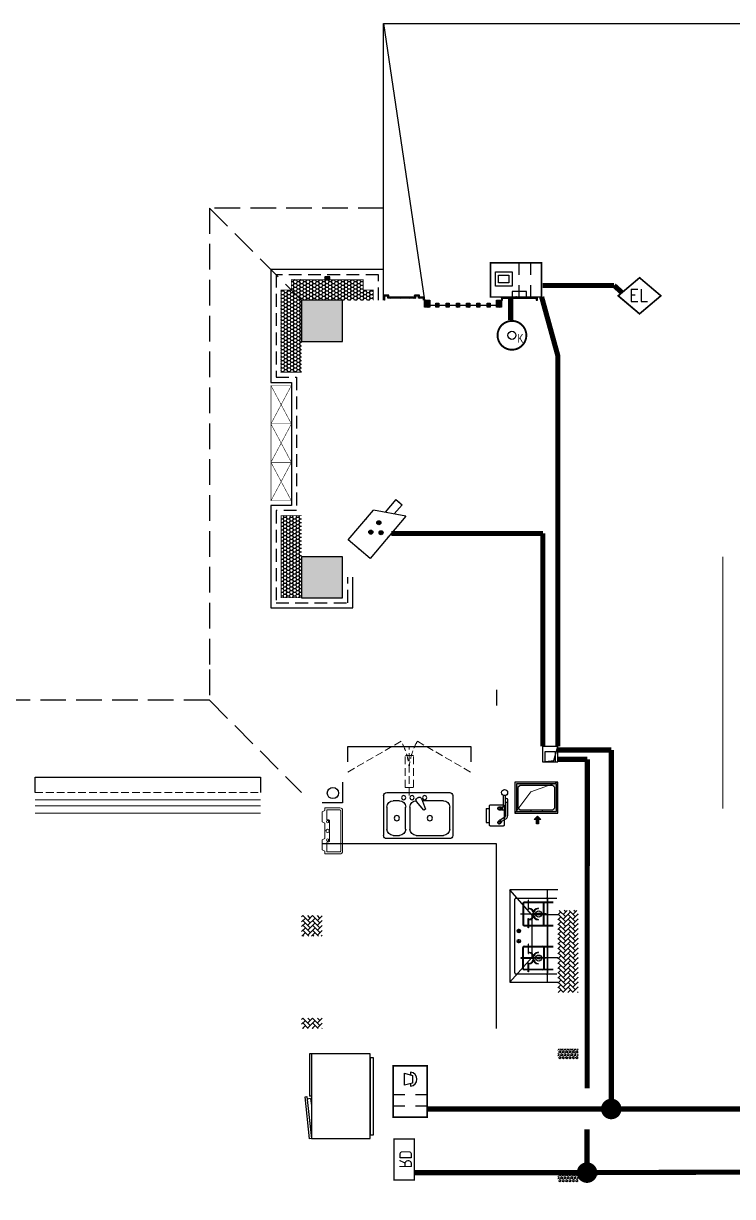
# Model space of a CAD drawing. Extents: x 3443499 to 7125205, y -1700016 to -264854.
# Drawn here: x 3526694 to 3533614, y -1042412 to -1030972 of the extents above; entities that cross this region are included whole.
import ezdxf
from ezdxf.enums import TextEntityAlignment as Align

# ---------------------------------------------------------------- set-up
doc = ezdxf.new("R2010")
doc.units = 0
doc.header["$LTSCALE"] = 1000
doc.header["$MEASUREMENT"] = 0
doc.linetypes.add('DASH', pattern=[0.35, 0.25, -0.1])
doc.linetypes.add('HIDDEN', pattern=[0.375, 0.25, -0.125])
doc.layers.get('0').update_dxf_attribs({"linetype": 'CONTINUOUS'})
for name, color, linetype in [('!!电气', 1, 'CONTINUOUS'), ('!校对', 2, 'CONTINUOUS'), ('A-EQPM-MECH', 191, 'CONTINUOUS'), ('AH-FURNITURE', 1, 'CONTINUOUS'), ('DIM-照明', 7, 'CONTINUOUS'), ('EQUIP-安防', 3, 'CONTINUOUS'), ('IP-bath&kitchen-JOHNSON', 4, 'CONTINUOUS'), ('LVTRY', 252, 'CONTINUOUS'), ('VPIPE-中水', 122, 'CONTINUOUS'), ('WIRE-安防', 4, 'CONTINUOUS'), ('WIRE-消防', 4, 'CONTINUOUS'), ('WIRE-照明', 2, 'CONTINUOUS'), ('WIRE-综合布线', 5, 'DASH'), ('保温', 6, 'CONTINUOUS'), ('修改标示', 212, 'CONTINUOUS'), ('卫生间', 6, 'CONTINUOUS'), ('建筑-排气道', 252, 'CONTINUOUS'), ('电气', 6, 'CONTINUOUS'), ('看线', 185, 'CONTINUOUS'), ('立面', 73, 'CONTINUOUS'), ('立面-看线', 251, 'CONTINUOUS'), ('设备', 253, 'CONTINUOUS'), ('铝合金', 144, 'CONTINUOUS')]:
    doc.layers.add(name, color=color, linetype=linetype)
for name, color, linetype, lineweight in [('EQUIP-消防', 3, 'CONTINUOUS', 20), ('PUB_HATCH', 8, 'CONTINUOUS', 9), ('STAIR', 252, 'CONTINUOUS', 20), ('WINDOW', 146, 'CONTINUOUS', 20), ('平面-栏杆', 56, 'CONTINUOUS', 15), ('平面-看线', 252, 'CONTINUOUS', 15), ('平面-空调室内机', 176, 'CONTINUOUS', 9), ('平面-空调预留孔', 252, 'CONTINUOUS', 15), ('立面-洞口示意', 252, 'CONTINUOUS', 13)]:
    doc.layers.add(name, color=color, linetype=linetype, lineweight=lineweight)
doc.styles.add('_TEL_DIM', font='SIMPLEX', dxfattribs={"width": 0.8, "height": 3.5, "bigfont": 'HZTXT'})
doc.styles.add('DIM_FONT', font='SIMPLEX', dxfattribs={"width": 0.7, "bigfont": 'GBCBIG'})
doc.styles.add('SM1', font='realsz.shx', dxfattribs={"width": 0.75, "bigfont": 'realhz.shx'})
doc.styles.get("Standard").update_dxf_attribs({"font": 'gbenor.shx', "bigfont": 'gbcbig.shx'})

# ---------------------------------------------------------------- blocks, each defined once
blk = doc.blocks.new('rtyg7uyhg')
at = {"layer": 'LVTRY'}
for p, q in [((193590, 45458), (193590, 45069)), ((194235, 45489), (193621, 45489)), ((193896, 45430), (193858, 45326)), ((193926, 45440), (193940, 45432)), ((194265, 45069), (194265, 45458)), ((193621, 45131), (193621, 45346)), ((193682, 45407), (193888, 45407)), ((193858, 45326), (193875, 45316)), ((193875, 45316), (193946, 45401)), ((194010, 45346), (194010, 45131)), ((194051, 45131), (194051, 45346)), ((194112, 45407), (194173, 45407)), ((194235, 45346), (194235, 45131)), ((193621, 45039), (194235, 45039)), ((193948, 45069), (193682, 45069)), ((194173, 45069), (194112, 45069))]:
    blk.add_line(p, q, dxfattribs=at)
for centre, radius in [((193866, 45438), 20.5), ((193989, 45438), 20.5), ((194071, 45438), 20.5), ((193815, 45238), 25.6), ((194137, 45238), 25.6)]:
    blk.add_circle(centre, radius, dxfattribs=at)
for centre, radius, start, end in [((193621, 45458), 30.7, 90, 180), ((193916, 45423), 20.5, 60, 159.4623), ((193930, 45414), 20.5, 320.5377, 60), ((194235, 45458), 30.7, 360, 90), ((193682, 45346), 61.4, 90, 180), ((193948, 45346), 61.4, 360, 90), ((194112, 45346), 61.4, 90, 180), ((194173, 45346), 61.4, 360, 90), ((193682, 45131), 61.4, 180, 270), ((193948, 45131), 61.4, 270, 360), ((194112, 45131), 61.4, 180, 270), ((194173, 45131), 61.4, 270, 360), ((193621, 45069), 30.7, 180, 270), ((194235, 45069), 30.7, 270, 360)]:
    blk.add_arc(centre, radius, start, end, dxfattribs=at)
at = {"layer": 'LVTRY', "style": 'DIM_FONT', "width": 0.8, "flags": 9}
for tag in ['YSIZE', 'XSIZE']:
    blk.add_attdef(tag, (193928, 45488), '', height=0.5, rotation=90, dxfattribs=at)
blk = doc.blocks.new('A-Kitchen-7')
at = {"layer": 'LVTRY'}
for p, q in [((-519, 780), (-7, 834)), ((-515, 756), (-519, 780)), ((-4, 811), (-515, 756)), ((515, 756), (-515, 756)), ((-515, 756), (-515, 40)), ((-486, 761), (-485, 756)), ((-29, 767), (-112, 756)), ((-29, 767), (-35, 806)), ((-7, 834), (-4, 811)), ((515, 780), (0, 780)), ((0, 756), (0, 780)), ((515, 756), (515, 780)), ((515, 40), (515, 756)), ((-515, 40), (515, 40))]:
    blk.add_line(p, q, dxfattribs=at)
blk.add_lwpolyline([(-469, 40), (-469, 0), (469, 0), (469, 40)], close=True, dxfattribs=at)
blk = doc.blocks.new('A$C60D053AF')
at = {"layer": 'AH-FURNITURE', "color": 8}
for p, q in [((233, -90), (128, -90)), ((233, -110), (128, -110)), ((193, -71), (328, -71)), ((193, -91), (328, -91)), ((342, -97), (370, -143)), ((356, -83), (384, -129)), ((245, -129), (245, -122)), ((265, -129), (265, -122)), ((255, -281), (255, -251)), ((255, -281), (393, -281)), ((393, -281), (393, -251))]:
    blk.add_line(p, q, dxfattribs=at)
for points in [[(170, -68, 1), (170, -94), (193, -94), (193, -68)], [(234, -251), (414, -251, 0.414214), (424, -241), (424, -111, 0.414214), (414, -101), (234, -101, 0.414214), (224, -111), (224, -241, 0.414214)], [(268, -122), (268, -107, 0.414214), (248, -87), (233, -87), (233, -113), (242, -113), (242, -122)], [(242, -152, 1), (268, -152), (268, -129), (242, -129)], [(384, -161, 1), (402, -143), (386, -127), (368, -145)]]:
    blk.add_lwpolyline(points, format="xyb", close=True, dxfattribs=at)
for centre, radius in [((100, -100), 30), ((255, -152), 15), ((255, -152), 10), ((393, -152), 15), ((393, -152), 10)]:
    blk.add_circle(centre, radius, dxfattribs=at)
for radius in [40, 20]:
    blk.add_arc((328, -111), radius, 45, 90, dxfattribs=at)
blk = doc.blocks.new('FRSDFDGDGDRGDR')
at = {"layer": '平面-空调预留孔', "color": 252}
for p, q in [((699612, 775044), (699612, 775441)), ((699619, 775448), (699746, 775448)), ((699746, 775448), (699746, 775355)), ((699720, 775342), (699720, 775143)), ((699727, 775349), (699740, 775349)), ((699727, 775136), (699740, 775136)), ((699746, 775130), (699746, 775037)), ((699746, 775037), (699619, 775037))]:
    blk.add_line(p, q, dxfattribs=at)
blk.add_lwpolyline([(699766, 775167), (699793, 775154), (699793, 775057), (699766, 775044), (699766, 775018), (699619, 775018, -0.414214), (699593, 775044), (699593, 775441, -0.414214), (699619, 775468), (699766, 775468), (699766, 775441), (699793, 775428), (699793, 775332), (699766, 775318)], format="xyb", close=True, dxfattribs=at)
for centre, radius in [((699740, 775332), 10.6), ((699740, 775243), 15.8), ((699740, 775154), 10.6)]:
    blk.add_circle(centre, radius, dxfattribs=at)
for centre, start, end in [((699619, 775441), 90, 180), ((699727, 775342), 90, 180), ((699740, 775355), 270, 360), ((699727, 775143), 180, 270), ((699740, 775130), 0, 90), ((699619, 775044), 180, 270)]:
    blk.add_arc(centre, 6.6, start, end, dxfattribs=at)
blk = doc.blocks.new('*U161')
h = blk.add_hatch(color=5)
h.set_gradient(color1=(0, 0, 255), rotation=180, tint=1)
h.paths.add_polyline_path([(0, 0), (-6.35, -6.35), (-6.35, -2.159), (-15, -2.159), (-15, 2.159), (-6.35, 2.159), (-6.35, 6.35)])
at = {"color": 0, "linetype": 'Continuous'}
blk.add_lwpolyline([(0, 0), (-6.35, -6.35), (-6.35, -2.159), (-15, -2.159), (-15, 2.159), (-6.35, 2.159), (-6.35, 6.35)], close=True, dxfattribs=at)
blk = doc.blocks.new('sgrsefv')
at = {"layer": 'PUB_HATCH'}
blk.add_hatch(color=252, dxfattribs=at).paths.add_polyline_path([(1112933, 840916), (1112933, 840646), (1113073, 840646), (1113073, 840661), (1112968, 840661), (1112948, 840681), (1112948, 840881), (1112968, 840901), (1113288, 840901), (1113308, 840881), (1113308, 840681), (1113288, 840661), (1113183, 840661), (1113183, 840646), (1113323, 840646), (1113323, 840916)])
at = {"layer": 'LVTRY', "color": 252}
for p, q in [((1113073, 840661), (1113073, 840646)), ((1113183, 840661), (1113183, 840646))]:
    blk.add_line(p, q, dxfattribs=at)
for points in [[(1112918, 840931), (1113338, 840931), (1113338, 840631), (1112918, 840631)], [(1112933, 840916), (1113323, 840916), (1113323, 840646), (1112933, 840646)], [(1113288, 840661), (1112968, 840661), (1112948, 840681), (1112948, 840881), (1112968, 840901), (1113288, 840901), (1113308, 840881), (1113308, 840681), (1113288, 840661)]]:
    blk.add_lwpolyline(points, close=True, dxfattribs=at)
at = {"layer": '立面-洞口示意', "color": 252}
blk.add_lwpolyline([(1112918, 840931), (1113182, 840837), (1113338, 840631)], dxfattribs=at)
at = {"layer": '建筑-排气道', "color": 252, "xscale": -5, "yscale": 5, "zscale": 5, "rotation": 270}
blk.add_blockref('*U161', (1113118, 840599), dxfattribs=at)
blk = doc.blocks.new('GDGDGDRGDG')
at = {"layer": 'IP-bath&kitchen-JOHNSON', "color": 8}
blk.add_lwpolyline([(500282, 526348), (500282, 526148), (500082, 526148)], dxfattribs=at)
at = {"layer": 'LVTRY', "color": 251}
for p, q in [((502128, 525056), (501912, 525298)), ((502382, 525298), (501912, 525298)), ((501912, 525298), (501912, 524398)), ((502282, 524398), (502282, 525298)), ((502382, 525056), (502128, 525056)), ((502128, 525056), (502128, 524640)), ((501912, 524398), (502128, 524640)), ((502128, 524640), (502382, 524640)), ((501912, 524398), (502382, 524398))]:
    blk.add_line(p, q, dxfattribs=at)
at = {"layer": 'LVTRY'}
for p, q in [((501972, 525218), (502372, 525218)), ((501962, 524488), (501962, 525208)), ((502042, 525168), (502042, 524958)), ((502047, 525168), (502047, 524958)), ((502337, 525178), (502052, 525178)), ((502337, 525173), (502052, 525173)), ((502093, 525198), (502093, 525108)), ((502097, 525198), (502093, 525198)), ((502093, 525108), (502097, 525108)), ((502097, 525108), (502097, 525198)), ((502242, 524958), (502242, 525168)), ((502247, 524958), (502247, 525168)), ((502282, 525208), (502282, 524488)), ((502022, 525066), (502150, 525066)), ((502022, 525061), (502022, 525066)), ((502150, 525061), (502022, 525061)), ((502093, 524928), (502093, 525018)), ((502093, 525018), (502097, 525018)), ((502097, 525018), (502097, 524928)), ((502267, 525066), (502140, 525066)), ((502140, 525066), (502140, 525061)), ((502140, 525061), (502267, 525061)), ((502150, 525066), (502150, 525061)), ((502267, 525061), (502267, 525066)), ((502282, 524640), (502282, 525056)), ((501983, 524898), (502022, 524898)), ((502002, 524879), (502002, 524918)), ((502052, 524953), (502337, 524953)), ((502052, 524948), (502337, 524948)), ((502097, 524928), (502093, 524928)), ((501983, 524798), (502022, 524798)), ((502002, 524779), (502002, 524818)), ((502093, 524768), (502093, 524678)), ((502097, 524768), (502093, 524768)), ((502097, 524678), (502097, 524768)), ((502042, 524528), (502042, 524738)), ((502047, 524528), (502047, 524738)), ((502052, 524748), (502337, 524748)), ((502052, 524743), (502337, 524743)), ((502093, 524678), (502097, 524678)), ((502242, 524738), (502242, 524528)), ((502247, 524738), (502247, 524528)), ((502150, 524636), (502022, 524636)), ((502022, 524636), (502022, 524631)), ((502022, 524631), (502150, 524631)), ((502093, 524498), (502093, 524588)), ((502093, 524588), (502097, 524588)), ((502097, 524588), (502097, 524498)), ((502140, 524631), (502140, 524636)), ((502140, 524636), (502267, 524636)), ((502267, 524631), (502140, 524631)), ((502150, 524631), (502150, 524636)), ((502267, 524636), (502267, 524631)), ((502372, 524478), (501972, 524478)), ((502337, 524523), (502052, 524523)), ((502337, 524518), (502052, 524518)), ((502097, 524498), (502093, 524498))]:
    blk.add_line(p, q, dxfattribs=at)
blk.add_lwpolyline([(501782, 523948), (501782, 525748), (500082, 525748)], dxfattribs=at)
for centre, radius in [((502195, 525063), 29.7), ((502195, 525063), 11.7), ((502002, 524898), 17), ((502002, 524798), 17), ((502195, 524633), 29.7), ((502195, 524633), 11.7)]:
    blk.add_circle(centre, radius, dxfattribs=at)
for centre, radius, start, end in [((501972, 525208), 10, 90, 180), ((502272, 525208), 10, 0, 90), ((502052, 525168), 10, 90, 180), ((502052, 525168), 5, 90, 180), ((502095, 525063), 56.7, 2.2742, 87.7258), ((502095, 525063), 52.2, 2.4704, 87.5296), ((502195, 525063), 56.7, 92.2742, 177.7258), ((502195, 525063), 52.2, 92.4704, 177.5296), ((502237, 525168), 10, 0, 90), ((502237, 525168), 5, 0, 90), ((502095, 525063), 56.7, 272.2742, 357.7258), ((502095, 525063), 52.2, 272.4704, 357.5296), ((502195, 525063), 56.7, 182.2742, 267.7258), ((502195, 525063), 52.2, 182.4704, 267.5296), ((502052, 524958), 10, 180, 270), ((502052, 524958), 5, 180, 270), ((502237, 524958), 5, 270, 0), ((502237, 524958), 10, 270, 0), ((502052, 524738), 10, 90, 180), ((502052, 524738), 5, 90, 180), ((502095, 524633), 56.7, 2.2742, 87.7258), ((502095, 524633), 52.2, 2.4704, 87.5296), ((502195, 524633), 56.7, 92.2742, 177.7258), ((502195, 524633), 52.2, 92.4704, 177.5296), ((502237, 524738), 10, 0, 90), ((502237, 524738), 5, 0, 90), ((502095, 524633), 56.7, 272.2742, 357.7258), ((502095, 524633), 52.2, 272.4704, 357.5296), ((502195, 524633), 56.7, 182.2742, 267.7258), ((502195, 524633), 52.2, 182.4704, 267.5296), ((501972, 524488), 10, 180, 270), ((502052, 524528), 10, 180, 270), ((502052, 524528), 5, 180, 270), ((502237, 524528), 5, 270, 0), ((502237, 524528), 10, 270, 0), ((502272, 524488), 10, 270, 0)]:
    blk.add_arc(centre, radius, start, end, dxfattribs=at)
at = {"xscale": -1}
for name, p in [('rtyg7uyhg', (694948, 480760)), ('sgrsefv', (1615301, -314583)), ('FRSDFDGDGDRGDR', (1199875, -249369))]:
    blk.add_blockref(name, p, dxfattribs=at)
at = {"rotation": 270}
blk.add_blockref('A$C60D053AF', (501962, 526348), dxfattribs=at)
at = {"layer": 'LVTRY', "color": 1, "extrusion": (0, 0, -1), "xscale": -0.7999999999883585, "yscale": 0.7999999999883585, "zscale": -0.7999999999883585, "rotation": 270}
blk.add_blockref('A-Kitchen-7', (-500582, 523286), dxfattribs=at)
blk = doc.blocks.new('dongkong')
at = {"layer": '平面-空调预留孔', "color": 8, "linetype": 'HIDDEN', "ltscale": 0.3}
for p, q in [((-603796, 210900), (-603796, 210431)), ((-603836, 210821), (-603836, 210511)), ((-603836, 210821), (-603756, 210821)), ((-603756, 210821), (-603756, 210511))]:
    blk.add_line(p, q, dxfattribs=at)
blk.add_lwpolyline([(-603756, 210511), (-603836, 210511)], dxfattribs=at)
blk = doc.blocks.new('A$C263B1184')
at = {"layer": '保温', "linetype": 'ByBlock', "ltscale": 10}
h = blk.add_hatch(dxfattribs=at)
h.set_pattern_fill('AR-HBONE', color=251, scale=55)
h.set_pattern_definition([(45, (-503782.47, -516048.46), (0, 47.4157523), [100.584, -33.528]), (135, (-503758.762, -516024.753), (3e-15, 47.4157523), [100.584, -33.528])])
h.paths.add_polyline_path([(-1200, 8250), (-1200, 9050), (-1400, 9050), (-1400, 8250)])
h = blk.add_hatch(dxfattribs=at)
h.set_pattern_fill('AR-HBONE', color=251, scale=55)
h.set_pattern_definition([(45, (-1012960.393, -342660.66), (0, 47.4157523), [100.584, -33.528]), (135, (-1012936.685, -342636.954), (3e-15, 47.4157523), [100.584, -33.528])])
h.paths.add_polyline_path([(-3700, 8800), (-3700, 9000), (-3900, 9000), (-3900, 8800)])
h = blk.add_hatch(dxfattribs=at)
h.set_pattern_fill('AR-HBONE', color=251, scale=55)
h.set_pattern_definition([(45, (-1012960.295, -343660.66), (0, 47.4157523), [100.584, -33.528]), (135, (-1012936.587, -343636.954), (3e-15, 47.4157523), [100.584, -33.528])])
h.paths.add_polyline_path([(-3700, 7900), (-3700, 8000), (-3900, 8000), (-3900, 7900)])
at = {"layer": '保温', "linetype": 'Continuous', "ltscale": 10}
h = blk.add_hatch(dxfattribs=at)
h.set_pattern_fill('HEX', color=251, scale=10, angle=90, style=0)
h.set_pattern_definition([(90, (-503782.47, -517398.46), (-16.49778, 1e-15), [9.525, -19.05]), (210, (-503782.47, -517398.46), (8.24889, -14.2874966), [9.525, -19.05]), (150, (-503782.47, -517388.935), (-8.24889, -14.2874966), [9.525, -19.05])])
h.paths.add_polyline_path([(-1200, 7600), (-1200, 7700), (-1400, 7700), (-1400, 7600)])
h = blk.add_hatch(dxfattribs=at)
h.set_pattern_fill('HEX', color=251, scale=10, angle=90, style=0)
h.set_pattern_definition([(90, (-503782.47, -518598.46), (-16.49778, 1e-15), [9.525, -19.05]), (210, (-503782.47, -518598.46), (8.24889, -14.2874966), [9.525, -19.05]), (150, (-503782.47, -518588.935), (-8.24889, -14.2874966), [9.525, -19.05])])
h.paths.add_polyline_path([(-1200, 6400), (-1200, 6500), (-1400, 6500), (-1400, 6400)])
blk = doc.blocks.new('A$C7D502F78')
at = {"layer": '修改标示', "ltscale": 2}
blk.add_lwpolyline([(-151, 197), (-11, 197), (-11, 142), (-151, 142)], close=True, dxfattribs=at)
blk = doc.blocks.new('A$C1F074C3D')
at = {"layer": 'STAIR', "color": 252}
blk.add_line((-1190, 4160), (-1190, 1703), dxfattribs=at)
blk = doc.blocks.new('HFGHFHF')
at = {"layer": '卫生间', "color": 252, "linetype": 'DASH'}
for p, q in [((280917, 689157), (281817, 688257)), ((280917, 684357), (281817, 683457))]:
    blk.add_line(p, q, dxfattribs=at)
blk.add_lwpolyline([(282617, 689157), (280917, 689157), (280917, 684657), (280917, 684657), (280917, 684357), (272917, 684357), (272917, 683357), (271117, 683357), (271117, 673357), (273767, 673357), (273767, 672157), (297867, 672157), (297867, 673357), (299517, 673357)], dxfattribs=at)
blk = doc.blocks.new('A$C028C60F5')
at = {"color": 252}
blk.add_lwpolyline([(400, 0), (0, 0), (0, -400), (400, -400)], close=True, dxfattribs=at)
at = {"layer": 'PUB_HATCH', "color": 252}
blk.add_solid([(0, -400), (400, -400), (0, 0), (400, 0)], dxfattribs=at)
blk = doc.blocks.new('A$C3EFA6995')
for p in [(9700, 100), (9700, -2400), (15900, -2400)]:
    blk.add_blockref('A$C028C60F5', p)
at = {"xscale": -1}
blk.add_blockref('A$C028C60F5', (16300, 100), dxfattribs=at)
blk = doc.blocks.new('A$C16051DAC')
at = {"layer": '立面'}
h = blk.add_hatch(dxfattribs=at)
h.set_pattern_fill('ANSI31', color=252, scale=2)
h.set_pattern_definition([(45, (-878350.0308, -778265.5013), (-2.24506403, 2.24506403), [])])
h.paths.add_polyline_path([(9925, 17300), (9975, 17300), (9975, 17330), (9925, 17330)])
h = blk.add_hatch(dxfattribs=at)
h.set_pattern_fill('ANSI31', color=252, scale=2)
h.set_pattern_definition([(45, (-690342.282, -937980.3315), (-2.24506403, 2.24506403), [])])
h.paths.add_polyline_path([(10500, 17100), (10900, 17100), (10900, 17130), (10850, 17130), (10850, 17150), (10800, 17150), (10800, 17130), (10550, 17130), (10550, 17150), (10500, 17150)])
h.paths.add_polyline_path([(10510, 17100), (10890, 17100), (10890, 17120), (10840, 17120), (10840, 17140), (10810, 17140), (10810, 17120), (10540, 17120), (10540, 17140), (10510, 17140)])
h = blk.add_hatch(dxfattribs=at)
h.set_pattern_fill('ANSI31', color=252, scale=2)
h.set_pattern_definition([(45, (-690402.5177, -937980.5138), (-2.24506403, 2.24506403), [])])
h.paths.add_polyline_path([(10900, 17100), (10950, 17100), (10950, 17033), (10900, 17033)])
h = blk.add_hatch(dxfattribs=at)
h.set_pattern_fill('ANSI31', color=252, scale=2)
h.set_pattern_definition([(45, (-690292.517, -937980.5144), (-2.24506403, 2.24506403), [])])
h.paths.add_polyline_path([(11010, 17073), (11040, 17073), (11040, 17033), (11010, 17033)])
h = blk.add_hatch(dxfattribs=at)
h.set_pattern_fill('ANSI31', color=252, scale=2)
h.set_pattern_definition([(45, (-690192.517, -937980.5153), (-2.24506403, 2.24506403), [])])
h.paths.add_polyline_path([(11110, 17073), (11140, 17073), (11140, 17033), (11110, 17033)])
h = blk.add_hatch(dxfattribs=at)
h.set_pattern_fill('ANSI31', color=252, scale=2)
h.set_pattern_definition([(45, (-690092.517, -937980.5162), (-2.24506403, 2.24506403), [])])
h.paths.add_polyline_path([(11210, 17073), (11240, 17073), (11240, 17033), (11210, 17033)])
h = blk.add_hatch(dxfattribs=at)
h.set_pattern_fill('ANSI31', color=252, scale=2)
h.set_pattern_definition([(45, (-689992.517, -937980.517), (-2.24506403, 2.24506403), [])])
h.paths.add_polyline_path([(11310, 17073), (11340, 17073), (11340, 17033), (11310, 17033)])
h = blk.add_hatch(dxfattribs=at)
h.set_pattern_fill('ANSI31', color=252, scale=2)
h.set_pattern_definition([(45, (-689892.517, -937980.518), (-2.24506403, 2.24506403), [])])
h.paths.add_polyline_path([(11410, 17073), (11440, 17073), (11440, 17033), (11410, 17033)])
h = blk.add_hatch(dxfattribs=at)
h.set_pattern_fill('ANSI31', color=252, scale=2)
h.set_pattern_definition([(45, (-689792.517, -937980.519), (-2.24506403, 2.24506403), [])])
h.paths.add_polyline_path([(11510, 17073), (11540, 17073), (11540, 17033), (11510, 17033)])
h = blk.add_hatch(dxfattribs=at)
h.set_pattern_fill('ANSI31', color=252, scale=2)
h.set_pattern_definition([(45, (-689702.5144, -937980.51), (-2.24506403, 2.24506403), [])])
h.paths.add_polyline_path([(11600, 17100), (11650, 17100), (11650, 17033), (11600, 17033)])
h = blk.add_hatch(dxfattribs=at)
h.set_pattern_fill('ANSI31', color=252, scale=2)
h.set_pattern_definition([(45, (-878550.0308, -779335.0008), (-2.24506403, 2.24506403), [])])
edge = h.paths.add_edge_path()
edge.add_line((11650, 17100), (11660, 17100))
edge.add_line((11660, 17100), (11660, 17120))
edge.add_line((11660, 17120), (11990, 17120))
edge.add_line((11990, 17120), (11990, 17100))
edge.add_line((11990, 17100), (12000, 17100))
edge.add_line((12000, 17100), (12000, 17130))
edge.add_line((12000, 17130), (11650, 17130))
edge.add_line((11650, 17130), (11650, 17100))
at = {"layer": '立面-看线'}
h = blk.add_hatch(dxfattribs=at)
h.set_pattern_fill('HONEY', color=252, scale=13)
h.set_pattern_definition([(0, (-419317.216, -514916.725), (30.95625, 17.872595), [20.6375, -41.275]), (120, (-419317.216, -514916.725), (-30.9562463, 17.8726014), [20.6375, -41.275]), (60, (-419317.216, -514916.725), (3.7e-06, 35.7451964), [-41.275, 20.6375])])
h.paths.add_polyline_path([(10300, 17200), (10300, 17300), (9600, 17300), (9600, 17200), (9500, 17200), (9500, 16400), (9700, 16400), (9700, 17100), (10399, 17100), (10399, 17200)])
h = blk.add_hatch(dxfattribs=at)
h.set_pattern_fill('HONEY', color=252, scale=13)
h.set_pattern_definition([(0, (-419416.579, -518016.725), (30.95625, 17.872595), [20.6375, -41.275]), (120, (-419416.579, -518016.725), (-30.9562463, 17.8726014), [20.6375, -41.275]), (60, (-419416.579, -518016.725), (3.7e-06, 35.7451964), [-41.275, 20.6375])])
h.paths.add_polyline_path([(9700, 14400), (9700, 14400), (9700, 15000), (9501, 15000), (9501, 14200), (9700, 14200)])
at = {"color": 252, "const_width": 8}
for points in [[(9700, 16400), (9500, 16400), (9500, 17200), (9600, 17200), (9600, 17300), (9890, 17300), (9890, 17300), (10010, 17300), (10010, 17300), (10300, 17300), (10300, 17200), (10400, 17200), (10400, 17100)], [(9700, 15000), (9500, 15000), (9500, 14200), (10100, 14200), (10100, 14400)]]:
    blk.add_lwpolyline(points, dxfattribs=at)
at = {"layer": 'A-EQPM-MECH', "color": 252}
for points in [[(10500, 17100), (10500, 19800), (15500, 19800), (15500, 17100)], [(10500, 19800), (10900, 17100)]]:
    blk.add_lwpolyline(points, dxfattribs=at)
at = {"layer": 'VPIPE-中水', "color": 252, "linetype": 'Continuous'}
blk.add_circle((10005, 12295), 55, dxfattribs=at)
at = {"layer": 'WINDOW', "color": 252, "linetype": 'DASH', "ltscale": 0.3}
for points in [[(10150, 12500), (10670, 12800, -0.131652), (10750, 12500)], [(11348, 12500), (10829, 12800, 0.131652), (10748, 12500)]]:
    blk.add_lwpolyline(points, format="xyb", dxfattribs=at)
at = {"layer": '平面-栏杆', "color": 252}
for points in [[(9300, 12230), (7100, 12230)], [(9300, 12170), (7100, 12170)]]:
    blk.add_lwpolyline(points, dxfattribs=at)
at = {"layer": '平面-看线', "color": 252, "linetype": 'DASH', "ltscale": 0.3}
blk.add_line((7100, 12300), (9300, 12300), dxfattribs=at)
at = {"layer": '平面-看线', "color": 252}
blk.add_lwpolyline([(9300, 12100), (7100, 12100)], dxfattribs=at)
at = {"layer": '看线', "color": 252}
blk.add_lwpolyline([(10500, 17100), (10500, 17400), (9400, 17400), (9400, 16300), (9600, 16300), (9600, 15100), (9400, 15100), (9400, 14100), (10200, 14100), (10200, 14400)], dxfattribs=at)
at = {"layer": '看线', "color": 252, "linetype": 'HIDDEN', "ltscale": 0.5}
blk.add_lwpolyline([(10450, 17100), (10450, 17350), (9450, 17350), (9450, 16350), (9650, 16350), (9650, 15050), (9450, 15050), (9450, 14150), (10150, 14150), (10150, 14400)], dxfattribs=at)
at = {"layer": '看线', "color": 252, "ltscale": 0.5}
for points in [[(10150, 12600), (10150, 12750), (11350, 12750), (11350, 12600)], [(7100, 12300), (7100, 12450), (9300, 12450), (9300, 12300)]]:
    blk.add_lwpolyline(points, dxfattribs=at)
at = {"layer": '立面', "color": 252}
for p, q in [((11110, 17073), (11140, 17073)), ((11110, 17033), (11110, 17073)), ((11140, 17073), (11140, 17033)), ((11140, 17033), (11110, 17033))]:
    blk.add_line(p, q, dxfattribs=at)
for points in [[(9925, 17300), (9975, 17300), (9975, 17330), (9925, 17330)], [(10900, 17100), (10950, 17100), (10950, 17033), (10900, 17033)], [(11210, 17073), (11240, 17073), (11240, 17033), (11210, 17033)], [(11310, 17073), (11340, 17073), (11340, 17033), (11310, 17033)], [(11410, 17073), (11440, 17073), (11440, 17033), (11410, 17033)], [(11510, 17073), (11540, 17073), (11540, 17033), (11510, 17033)], [(11600, 17100), (11650, 17100), (11650, 17033), (11600, 17033)]]:
    blk.add_lwpolyline(points, close=True, dxfattribs=at)
blk.add_lwpolyline([(11650, 17100), (11660, 17100), (11660, 17120), (11990, 17120), (11990, 17100), (12000, 17100), (12000, 17130), (11650, 17130), (11650, 17100)], dxfattribs=at)
at = {"layer": '设备', "color": 252, "const_width": 5}
for points in [[(9600, 15895), (9600, 16270), (9400, 16270), (9400, 15895)], [(9600, 15520), (9600, 15895), (9400, 15895), (9400, 15520)], [(9600, 15145), (9600, 15520), (9400, 15520), (9400, 15145)]]:
    blk.add_lwpolyline(points, close=True, dxfattribs=at)
for points in [[(9600, 16270), (9400, 15895)], [(9400, 16270), (9600, 15895)], [(9600, 15895), (9400, 15520)], [(9400, 15895), (9600, 15520)], [(9600, 15520), (9400, 15145)], [(9400, 15520), (9600, 15145)]]:
    blk.add_lwpolyline(points, dxfattribs=at)
at = {"layer": '铝合金', "color": 252}
for p, q in [((10950, 17053), (11010, 17053)), ((11040, 17053), (11110, 17053)), ((11140, 17053), (11210, 17053)), ((11240, 17053), (11310, 17053)), ((11340, 17053), (11410, 17053)), ((11440, 17053), (11510, 17053)), ((11540, 17053), (11600, 17053))]:
    blk.add_line(p, q, dxfattribs=at)
for points in [[(9925, 17300), (9975, 17300), (9975, 17330), (9925, 17330)], [(10900, 17100), (10950, 17100), (10950, 17033), (10900, 17033)], [(11010, 17073), (11040, 17073), (11040, 17033), (11010, 17033)], [(11110, 17073), (11140, 17073), (11140, 17033), (11110, 17033)], [(11210, 17073), (11240, 17073), (11240, 17033), (11210, 17033)], [(11310, 17073), (11340, 17073), (11340, 17033), (11310, 17033)], [(11410, 17073), (11440, 17073), (11440, 17033), (11410, 17033)], [(11510, 17073), (11540, 17073), (11540, 17033), (11510, 17033)], [(11600, 17100), (11650, 17100), (11650, 17033), (11600, 17033)]]:
    blk.add_lwpolyline(points, close=True, dxfattribs=at)
for points in [[(10900, 17100), (10900, 17130), (10850, 17130), (10850, 17150), (10800, 17150), (10800, 17130), (10550, 17130), (10550, 17150), (10500, 17150), (10500, 17100)], [(10890, 17100), (10890, 17120), (10840, 17120), (10840, 17140), (10810, 17140), (10810, 17120), (10540, 17120), (10540, 17140), (10510, 17140), (10510, 17100)], [(11650, 17100), (11660, 17100), (11660, 17120), (11990, 17120), (11990, 17100), (12000, 17100), (12000, 17130), (11650, 17130), (11650, 17100)]]:
    blk.add_lwpolyline(points, dxfattribs=at)
at = {"color": 252}
for name, p in [('HFGHFHF', (-272117, -671157)), ('A$C3EFA6995', (0, 17000)), ('A$C1F074C3D', (15000, 10440)), ('GDGDGDRGDG', (-490182, -513948)), ('A$C263B1184', (13600, 2100))]:
    blk.add_blockref(name, p, dxfattribs=at)
at = {"layer": '修改标示', "color": 252, "ltscale": 2, "xscale": -1}
blk.add_blockref('A$C7D502F78', (11744, 16988), dxfattribs=at)
at = {"layer": '平面-空调室内机', "color": 252, "ltscale": 0.3, "xscale": -1, "rotation": 180}
blk.add_blockref('dongkong', (614546, 223171), dxfattribs=at)
blk = doc.blocks.new('A$C04F44ECC')
at = {"layer": '!!电气'}
for p, q in [((0, 0), (-300, 0)), ((-300, 0), (-300, -300)), ((-250, -200), (-250, 0)), ((0, 0), (-223, -27)), ((-50, 0), (-50, -200)), ((0, -300), (0, 0)), ((-223, -27), (-300, -300)), ((-50, -200), (-250, -200)), ((-300, -300), (0, -300))]:
    blk.add_line(p, q, dxfattribs=at)
blk = doc.blocks.new('$equip$00002625')
at = {"linetype": 'Continuous'}
for p, q in [((-0.625, -0.415), (-0.625, 0.415)), ((-0.625, 0.415), (0.625, 0.415)), ((0.071, 0.129), (0.071, 0.415)), ((0.35, 0.129), (0.35, 0.415)), ((0.625, 0.415), (0.625, -0.415)), ((0.071, -0.415), (0.071, -0.129)), ((0.35, -0.415), (0.35, -0.129)), ((0.625, -0.415), (-0.625, -0.415))]:
    blk.add_line(p, q, dxfattribs=at)
for p, q in [((-0.092, 0.153), (-0.504, 0.153)), ((-0.504, 0.153), (-0.504, -0.199)), ((-0.172, 0.073), (-0.424, 0.073)), ((-0.424, 0.073), (-0.424, -0.119)), ((-0.172, -0.119), (-0.172, 0.073)), ((-0.092, -0.199), (-0.092, 0.153)), ((-0.504, -0.199), (-0.092, -0.199)), ((-0.424, -0.119), (-0.172, -0.119))]:
    blk.add_line(p, q)
at = {"const_width": 0.04}
blk.add_lwpolyline([(-0.625, 0.415), (0.625, 0.415), (0.625, -0.415), (-0.625, -0.415), (-0.625, 0.415), (0.625, 0.415)], dxfattribs=at)
for p in [(0, 0.415), (-0.625, 0), (0.625, 0), (0, -0.415)]:
    blk.add_point(p)
at = {"color": 7, "style": '_TEL_DIM', "flags": 1}
blk.add_attdef('A', text='', height=0.000025, dxfattribs=at).set_placement((0, 0), align=Align.MIDDLE_CENTER)
blk = doc.blocks.new('$equip$00002474')
for p, q in [((-0.52, 0), (0, 0.44)), ((0, 0.44), (0.52, 0)), ((0, -0.44), (-0.52, 0)), ((0.52, 0), (0, -0.44))]:
    blk.add_line(p, q)
at = {"const_width": 0.04}
blk.add_lwpolyline([(0, 0.44), (-0.52, 0), (0, -0.44), (0.52, 0), (0, 0.44), (-0.52, 0)], dxfattribs=at)
for p in [(0, 0.44), (-0.52, 0), (0.52, 0), (0, -0.44)]:
    blk.add_point(p)
at = {"color": 7, "style": '_TEL_DIM'}
blk.add_attdef('$TEXT$', text='', height=0.3, dxfattribs=at).set_placement((0.028, 0.012), align=Align.MIDDLE_CENTER)
at = {"color": 7, "style": '_TEL_DIM', "flags": 1}
blk.add_attdef('A', text='', height=0.00002, dxfattribs=at).set_placement((0, 0), align=Align.MIDDLE_CENTER)
blk = doc.blocks.new('$equip$00002770')
for p, q in [((-0.65, 0.65), (-0.65, 0)), ((0.65, 0.65), (-0.65, 0.65)), ((0.65, 0), (0.65, 0.65)), ((-0.65, 0), (0.65, 0))]:
    blk.add_line(p, q)
at = {"const_width": 0.04}
blk.add_lwpolyline([(-0.65, 0.65), (-0.65, 0), (0.65, 0), (0.65, 0.65), (-0.65, 0.65), (-0.65, 0)], dxfattribs=at)
for p in [(0, 0.65), (-0.65, 0.325), (0, 0), (0.65, 0.325)]:
    blk.add_point(p)
at = {"color": 7}
blk.add_attdef('$TEXT$', text='', height=0.4, dxfattribs=at).set_placement((-0.014, 0.343), align=Align.MIDDLE_CENTER)
at = {"color": 7, "flags": 1}
for tag, height, p in [('B', 0.4, (0.905, 0.246)), ('A', 0.00002, (0, 0))]:
    blk.add_attdef(tag, text='', height=height, dxfattribs=at).set_placement(p, align=Align.MIDDLE_CENTER)
blk = doc.blocks.new('$equip$00002628')
at = {"linetype": 'Continuous'}
for p, q in [((-0.625, 0.415), (0.625, 0.415)), ((-0.625, -0.415), (-0.625, 0.415)), ((0.071, 0.129), (0.071, 0.415)), ((0.35, 0.129), (0.35, 0.415)), ((0.625, 0.415), (0.625, -0.415)), ((-0.472, 0.01), (-0.409, 0.01)), ((-0.446, -0.138), (-0.395, 0.058)), ((-0.395, 0.058), (-0.395, 0.058)), ((-0.395, 0.058), (-0.206, 0.058)), ((-0.206, 0.058), (-0.155, -0.138)), ((-0.191, 0.01), (-0.129, 0.01)), ((-0.155, -0.138), (-0.446, -0.138)), ((0.071, -0.415), (0.071, -0.129)), ((0.35, -0.415), (0.35, -0.129)), ((0.625, -0.415), (-0.625, -0.415))]:
    blk.add_line(p, q, dxfattribs=at)
at = {"const_width": 0.04}
blk.add_lwpolyline([(-0.625, 0.415), (0.625, 0.415), (0.625, -0.415), (-0.625, -0.415), (-0.625, 0.415), (0.625, 0.415)], dxfattribs=at)
at = {"linetype": 'Continuous'}
blk.add_arc((-0.3, -0.011), 0.173, 6.9897, 173.0103, dxfattribs=at)
for p in [(0, 0.415), (-0.625, 0), (0.625, 0), (0, -0.415)]:
    blk.add_point(p)
at = {"color": 7, "style": '_TEL_DIM', "flags": 1}
blk.add_attdef('A', text='', height=0.000025, dxfattribs=at).set_placement((0, 0), align=Align.MIDDLE_CENTER)
blk = doc.blocks.new('$equip$00001465')
for p, q in [((-0.6, 0.35), (-0.2, -0.35)), ((-0.6, 0.35), (0.75, 0.35)), ((0.75, 0.35), (0.75, -0.35)), ((-0.75, 0.1), (-0.457, 0.1)), ((-0.75, -0.1), (-0.75, 0.1)), ((-0.75, -0.1), (-0.343, -0.1)), ((0.75, -0.35), (-0.2, -0.35))]:
    blk.add_line(p, q)
for centre in [(-0.05, -0.05), (0.1, 0.15), (0.25, -0.05)]:
    blk.add_circle(centre, 0.05)
for p in [(0.075, 0.35), (-0.75, 0), (0.75, 0), (0.075, -0.35)]:
    blk.add_point(p)
for points in [[(-0.05, 0), (-0.05, 0), (-0.075, -0.007), (-0.025, -0.007)], [(0.057, 0.175), (0.143, 0.175), (0.05, 0.15), (0.15, 0.15)], [(0.057, 0.125), (0.143, 0.125), (0.05, 0.15), (0.15, 0.15)], [(0.075, 0.193), (0.125, 0.193), (0.057, 0.175), (0.143, 0.175)], [(0.075, 0.107), (0.125, 0.107), (0.057, 0.125), (0.143, 0.125)], [(0.1, 0.2), (0.1, 0.2), (0.075, 0.193), (0.125, 0.193)], [(0.1, 0.1), (0.1, 0.1), (0.075, 0.107), (0.125, 0.107)], [(0.25, 0), (0.25, 0), (0.225, -0.007), (0.275, -0.007)], [(-0.093, -0.025), (-0.007, -0.025), (-0.1, -0.05), (0, -0.05)], [(-0.093, -0.075), (-0.007, -0.075), (-0.1, -0.05), (0, -0.05)], [(-0.075, -0.007), (-0.025, -0.007), (-0.093, -0.025), (-0.007, -0.025)], [(-0.075, -0.093), (-0.025, -0.093), (-0.093, -0.075), (-0.007, -0.075)], [(-0.05, -0.1), (-0.05, -0.1), (-0.075, -0.093), (-0.025, -0.093)], [(0.207, -0.025), (0.293, -0.025), (0.2, -0.05), (0.3, -0.05)], [(0.207, -0.075), (0.293, -0.075), (0.2, -0.05), (0.3, -0.05)], [(0.225, -0.007), (0.275, -0.007), (0.207, -0.025), (0.293, -0.025)], [(0.225, -0.093), (0.275, -0.093), (0.207, -0.075), (0.293, -0.075)], [(0.25, -0.1), (0.25, -0.1), (0.225, -0.093), (0.275, -0.093)]]:
    blk.add_solid(points)
at = {"flags": 9}
blk.add_attdef('A', (-0.016, -0.016), '', height=0.00002, dxfattribs=at)
blk = doc.blocks.new('$equip$00002479')
at = {"const_width": 0.04}
blk.add_lwpolyline([(-0.3, 0, 1), (0.3, 0, 1), (-0.3, 0, 0.942883)], format="xyb", dxfattribs=at)
for radius in [0.3, 0.0841]:
    blk.add_circle((0, 0), radius)
for p in [(0, 0.3), (-0.3, 0), (0.3, 0), (0, -0.3)]:
    blk.add_point(p)
at = {"color": 7, "style": '_TEL_DIM', "flags": 1}
blk.add_attdef('A', text='', height=0.00002, dxfattribs=at).set_placement((0, 0), align=Align.MIDDLE_CENTER)
blk = doc.blocks.new('A$C18BE6784')
at = {"layer": 'EQUIP-安防', "linetype": 'ByBlock', "xscale": 400, "yscale": 400, "zscale": 400}
blk.add_blockref('$equip$00002479', (-46.8, 62.1), dxfattribs=at)
at = {"layer": 'EQUIP-安防', "color": 7, "linetype": 'ByBlock', "style": 'SM1', "width": 0.75}
blk.add_text('K', height=71.8, dxfattribs=at).set_placement((0, 0))

msp = doc.modelspace()

# ---------------------------------------------------------------- linework, layer by layer
at = {"layer": '!!电气', "color": 252}
for p, q in [((3531308.8, -1037472.1), (3531308.8, -1037622.1)), ((3531908.8, -1038172.1), (3531908.8, -1038022.1)), ((3531758.8, -1038172.1), (3531870.5, -1038158.6)), ((3531758.8, -1038172.1), (3531908.8, -1038172.1))]:
    msp.add_line(p, q, dxfattribs=at)
at = {"layer": '!!电气', "color": 1}
for p, q in [((3531908.8, -1038022.1), (3531758.8, -1038022.1)), ((3531758.8, -1038022.1), (3531758.8, -1038172.1)), ((3531783.8, -1038172.1), (3531783.8, -1038072.1)), ((3531783.8, -1038072.1), (3531883.8, -1038072.1)), ((3531870.5, -1038158.6), (3531908.8, -1038022.1)), ((3531883.8, -1038072.1), (3531883.8, -1038172.1))]:
    msp.add_line(p, q, dxfattribs=at)
at = {"layer": 'DIM-照明', "const_width": 100}
for points in [[(3532380.7, -1041558.4, 1), (3532480.7, -1041558.4, 1)], [(3532143.7, -1042179.2, 1), (3532243.7, -1042179.2, 1)]]:
    msp.add_lwpolyline(points, format="xyb", close=True, dxfattribs=at)
at = {"layer": 'WIRE-安防', "color": 6, "linetype": 'Continuous', "const_width": 50}
msp.add_lwpolyline([(3531449, -1033652.1), (3531449, -1033864.6)], dxfattribs=at)
at = {"layer": 'WIRE-安防', "color": 6, "const_width": 50}
for points in [[(3532430.7, -1038057), (3531908.9, -1038057)], [(3532430.7, -1041558.4), (3532430.7, -1038057)], [(3536176.8, -1041558.4), (3530634.6, -1041558.4)]]:
    msp.add_lwpolyline(points, dxfattribs=at)
at = {"layer": 'WIRE-消防', "color": 4, "const_width": 50}
for points in [[(3530283, -1035945.8), (3531763.4, -1035945.8)], [(3531763.4, -1035945.8), (3531763.4, -1038022.1)]]:
    msp.add_lwpolyline(points, dxfattribs=at)
at = {"layer": 'WIRE-照明', "color": 6, "const_width": 50}
for points in [[(3531760.6, -1033526.8), (3532457.3, -1033526.8)], [(3532457.3, -1033526.8), (3532537.2, -1033599.2)], [(3531908.8, -1038022.1), (3531908.8, -1034211.8), (3531750.9, -1033639.6)]]:
    msp.add_lwpolyline(points, dxfattribs=at)
at = {"layer": 'WIRE-综合布线', "color": 4, "const_width": 50}
for points in [[(3532197, -1038148.7), (3531908.9, -1038148.7)], [(3532194.4, -1041358.4), (3532197, -1038148.7)], [(3532193.7, -1042179.4), (3532194.1, -1041758.4)], [(3532165.9, -1042179.4), (3530508.8, -1042179.4)], [(3532136.2, -1042179.4), (3536308.8, -1042165.2)]]:
    msp.add_lwpolyline(points, dxfattribs=at)

# ---------------------------------------------------------------- block references
at = {"layer": '!校对', "color": 6}
msp.add_blockref('A$C16051DAC', (3519708.9, -1050772.1), dxfattribs=at)
at = {"xscale": 0.5, "yscale": 0.5, "zscale": 0.5, "rotation": 180}
msp.add_blockref('A$C04F44ECC', (3531758.9, -1038172.1), dxfattribs=at)
at = {"layer": 'EQUIP-安防', "color": 6, "xscale": -400, "yscale": 400, "zscale": 400, "rotation": 180}
msp.add_blockref('$equip$00002625', (3531500.9, -1033473.6), dxfattribs=at)
at = {"layer": 'EQUIP-安防'}
ref = msp.add_blockref('$equip$00002474', (3532706.5, -1033627.8), dxfattribs=dict(at, xscale=-400, yscale=400, zscale=400))
ref.add_attrib('$TEXT$', 'EL', dxfattribs={"layer": '0', "color": 7, "height": 120, "style": '_TEL_DIM'}).set_placement((3532695.2, -1033622.9), align=Align.MIDDLE_CENTER)
at = {"layer": 'EQUIP-安防', "color": 4, "xscale": 400, "yscale": 400, "zscale": 400, "rotation": 229.68158322806}
msp.add_blockref('$equip$00001465', (3530164.3, -1035869.4), dxfattribs=at)
at = {"layer": 'EQUIP-安防', "color": 2, "extrusion": (0, 0, -1), "xscale": -400.0000000000009, "yscale": 400.0000000000007, "zscale": -400.0000000000009, "rotation": 90.00000751318527}
msp.add_blockref('$equip$00002628', (-3530468.6, -1041388.5), dxfattribs=at)
at = {"layer": 'EQUIP-消防'}
ref = msp.add_blockref('$equip$00002770', (3530508.8, -1042051.8), dxfattribs=dict(at, xscale=-307.6923076924868, yscale=307.6923076924868, zscale=307.6923076924868, rotation=90))
ref.add_attrib('$TEXT$', 'RD', dxfattribs={"layer": '0', "color": 7, "height": 123.08, "rotation": 90, "text_generation_flag": 4}).set_placement((3530423.8, -1042047.5), align=Align.MIDDLE_CENTER)
at = {"layer": '电气', "linetype": 'ByBlock', "xscale": 1.169999999925494, "yscale": 1.169999999925494, "zscale": 1.169999999925494}
msp.add_blockref('A$C18BE6784', (3531515.8, -1034086.1), dxfattribs=at)

doc.saveas('drawing.dxf')
